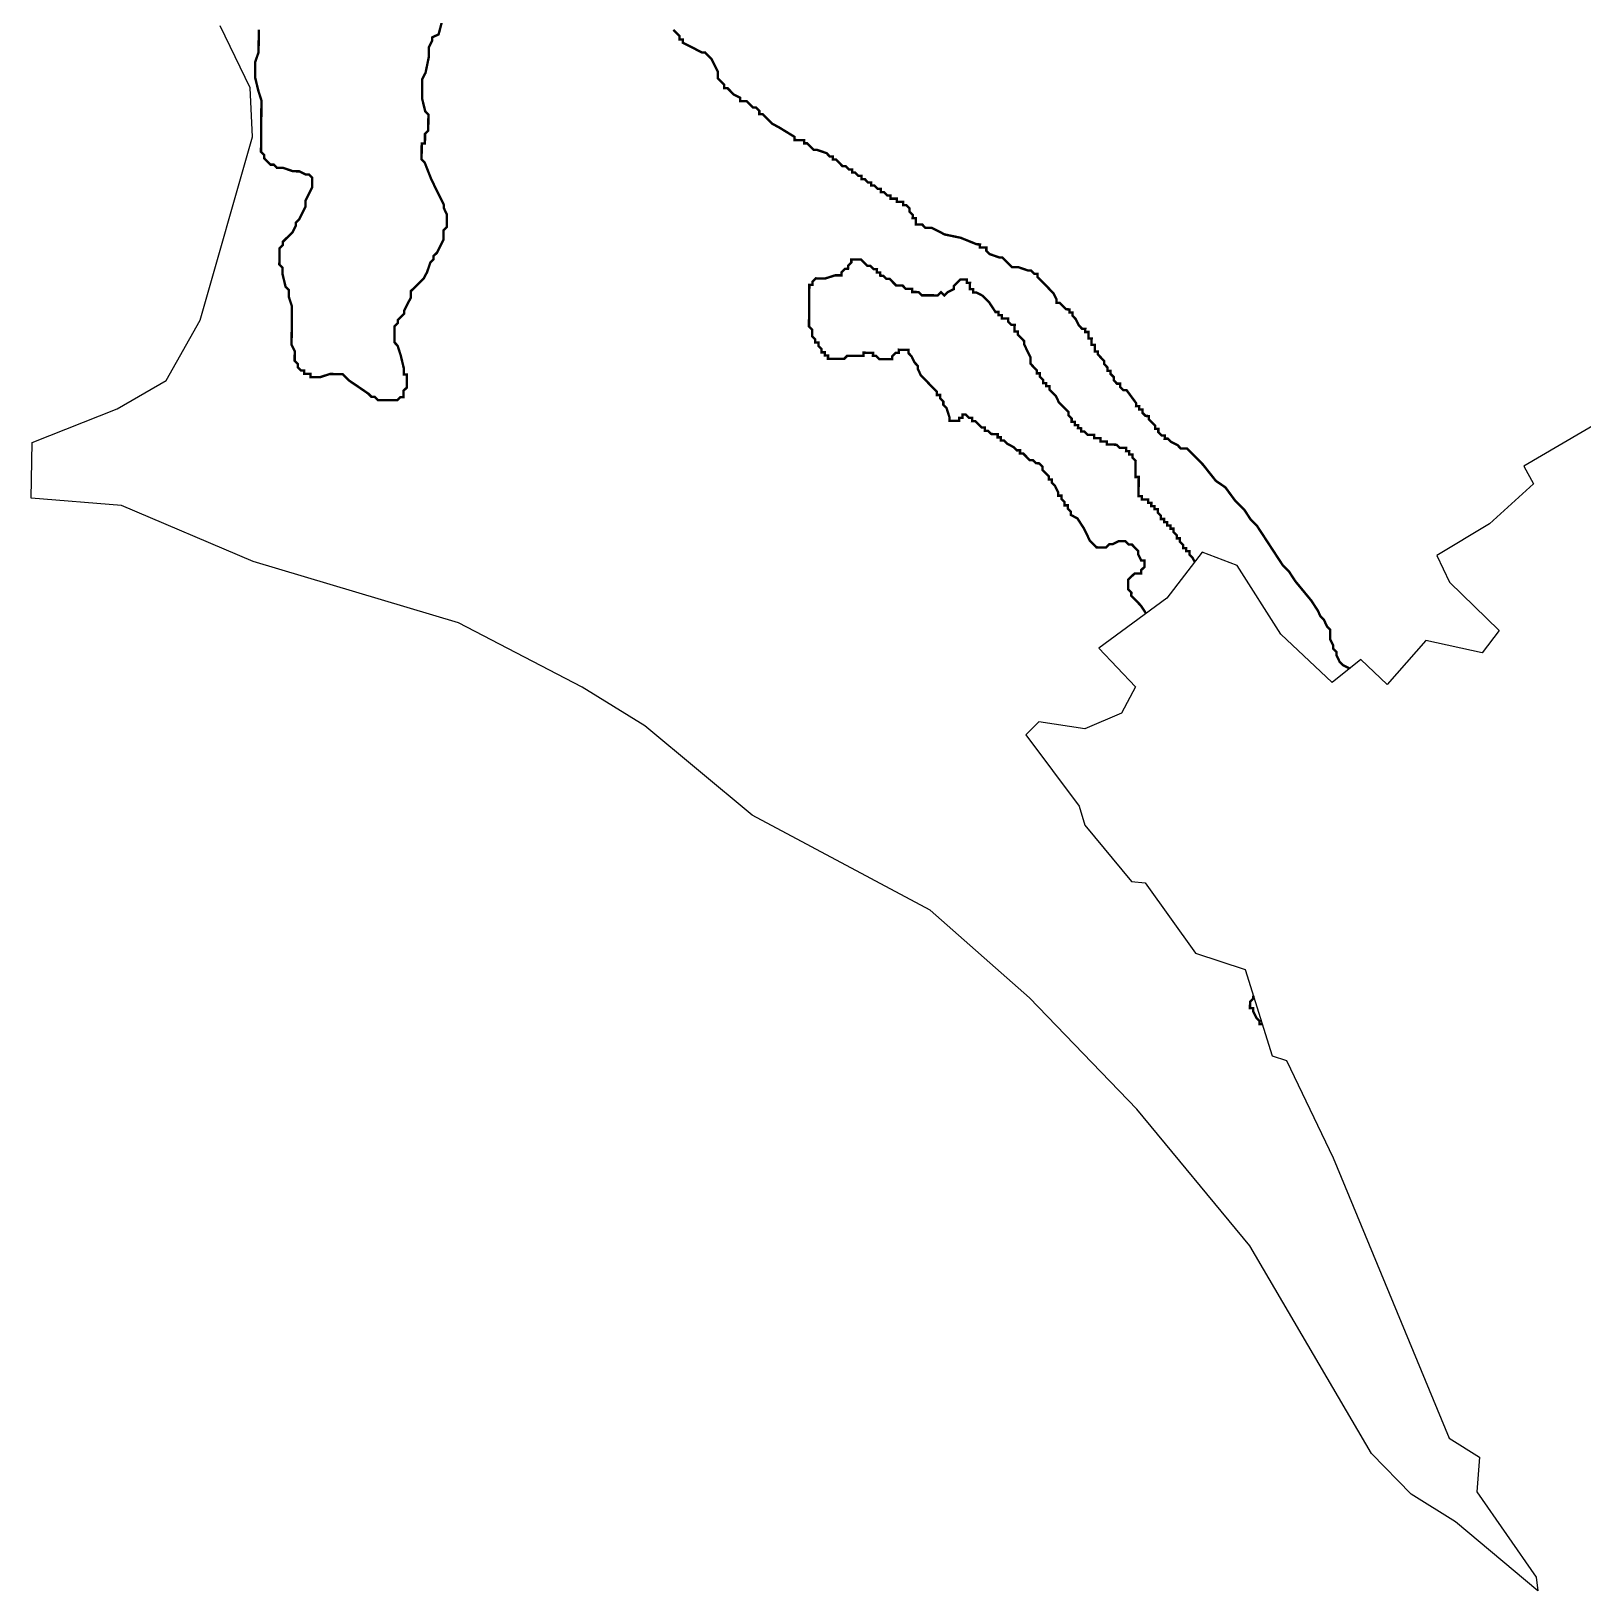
# Model space of a CAD drawing. Header units: metres. Extents: x 334693 to 340967, y 1773231 to 1777706.
# Drawn here: x 335961 to 337916, y 1773231 to 1775196 of the extents above; entities that cross this region are included whole.
import ezdxf

# ---------------------------------------------------------------- set-up
doc = ezdxf.new("R2010")
doc.units = ezdxf.units.M
doc.layers.add('HAZARDS LINE', color=1, linetype='Continuous')
doc.layers.add('village', color=3, linetype='Continuous')

msp = doc.modelspace()

# ---------------------------------------------------------------- linework, layer by layer
at = {"layer": 'HAZARDS LINE', "lineweight": 18, "const_width": 3}
for points in [[(336247.7, 1775197.8), (336247.6, 1775185.6), (336247.5, 1775173.5), (336247.5, 1775169.4), (336243.3, 1775157.3), (336243.3, 1775149.2), (336243.2, 1775145.2), (336243.2, 1775141.1), (336243.2, 1775137.1), (336247.1, 1775120.9), (336251, 1775108.7), (336251, 1775100.6), (336250.9, 1775096.6), (336250.9, 1775088.5), (336250.7, 1775072.3), (336250.7, 1775064.2), (336250.6, 1775052), (336250.5, 1775048), (336250.5, 1775043.9), (336254.5, 1775039.8), (336254.5, 1775035.8), (336258.5, 1775031.7), (336262.5, 1775027.6), (336266.6, 1775027.6), (336270.6, 1775023.5), (336278.7, 1775023.5), (336290.8, 1775019.3), (336298.9, 1775019.2), (336306.9, 1775015.1), (336311, 1775015.1), (336315, 1775011), (336315, 1775007), (336314.9, 1775002.9), (336314.9, 1774998.9), (336310.8, 1774990.8), (336306.7, 1774982.7), (336306.6, 1774974.6), (336302.5, 1774966.6), (336298.4, 1774958.5), (336294.3, 1774954.5), (336294.3, 1774950.5), (336290.2, 1774942.4), (336282, 1774934.4), (336277.9, 1774930.3), (336277.9, 1774926.3), (336273.8, 1774922.3), (336273.8, 1774918.2), (336273.7, 1774910.1), (336273.6, 1774902), (336277.6, 1774898), (336277.6, 1774893.9), (336277.6, 1774889.9), (336281.5, 1774873.6), (336285.5, 1774869.6), (336285.4, 1774861.5), (336289.4, 1774849.3), (336289.3, 1774841.2), (336289.2, 1774820.9), (336289.1, 1774808.8), (336289, 1774800.7), (336293, 1774792.6), (336292.9, 1774784.5), (336292.9, 1774780.4), (336296.9, 1774776.3), (336296.9, 1774772.3), (336300.9, 1774768.2), (336304.9, 1774768.2), (336304.9, 1774764.1), (336308.9, 1774764.1), (336313, 1774764.1), (336313, 1774760), (336321, 1774760), (336325.1, 1774759.9), (336337.3, 1774763.9), (336345.4, 1774763.8), (336349.4, 1774763.8), (336353.5, 1774763.7), (336357.5, 1774759.7), (336361.5, 1774755.6), (336373.6, 1774747.4), (336385.6, 1774739.2), (336389.7, 1774735.1), (336393.7, 1774735.1), (336397.7, 1774731), (336401.8, 1774731), (336405.8, 1774730.9), (336409.9, 1774730.9), (336413.9, 1774730.9), (336418, 1774730.8), (336422, 1774730.8), (336426.1, 1774734.8), (336430.1, 1774734.8), (336430.2, 1774738.8), (336430.2, 1774742.9), (336434.3, 1774746.9), (336434.3, 1774750.9), (336434.3, 1774755), (336434.4, 1774759), (336434.4, 1774763.1), (336430.4, 1774763.1), (336430.4, 1774771.2), (336426.5, 1774787.4), (336422.6, 1774799.6), (336418.6, 1774803.7), (336418.6, 1774807.7), (336418.6, 1774811.8), (336418.6, 1774815.8), (336418.7, 1774819.9), (336418.7, 1774823.9), (336422.8, 1774828), (336422.8, 1774832), (336431, 1774840), (336431, 1774844.1), (336439.3, 1774860.2), (336439.3, 1774868.3), (336443.4, 1774872.3), (336447.5, 1774876.3), (336455.6, 1774884.4), (336459.8, 1774892.4), (336463.9, 1774904.5), (336468, 1774908.6), (336468, 1774912.6), (336472.1, 1774916.6), (336476.2, 1774924.7), (336480.3, 1774932.7), (336480.4, 1774936.8), (336480.4, 1774944.9), (336484.5, 1774948.9), (336484.6, 1774957), (336484.6, 1774961), (336484.6, 1774965.1), (336480.7, 1774973.2), (336480.7, 1774977.3), (336476.7, 1774985.4), (336472.7, 1774993.5), (336468.7, 1775001.7), (336464.8, 1775009.8), (336456.8, 1775030.1), (336452.8, 1775034.2), (336452.8, 1775038.2), (336452.9, 1775042.3), (336452.9, 1775046.3), (336452.9, 1775050.4), (336453, 1775054.4), (336457, 1775054.4), (336457.1, 1775058.4), (336457.1, 1775066.5), (336461.2, 1775070.5), (336461.2, 1775074.6), (336461.3, 1775078.6), (336461.3, 1775082.7), (336461.4, 1775090.8), (336457.4, 1775094.9), (336453.4, 1775111.1), (336453.5, 1775119.2), (336453.5, 1775123.2), (336453.6, 1775127.3), (336453.6, 1775131.3), (336453.6, 1775135.4), (336457.8, 1775143.4), (336462, 1775163.7), (336462, 1775167.7), (336462.1, 1775175.8), (336466.2, 1775183.9), (336466.2, 1775187.9), (336474.3, 1775191.9), (336478.5, 1775208)], [(336769.9, 1775197.6), (336773.9, 1775193.5), (336777.9, 1775189.4), (336777.9, 1775185.4), (336781.9, 1775185.3), (336781.9, 1775181.3), (336789.9, 1775177.2), (336798, 1775173.1), (336806.1, 1775168.9), (336810.1, 1775168.9), (336814.1, 1775164.8), (336818.1, 1775160.7), (336826.1, 1775144.5), (336826, 1775136.4), (336830.1, 1775132.3), (336834.1, 1775128.2), (336834, 1775124.2), (336838.1, 1775124.1), (336842.1, 1775120.1), (336846.1, 1775116), (336854.2, 1775111.9), (336854.1, 1775107.8), (336862.2, 1775107.8), (336866.3, 1775103.7), (336870.3, 1775099.6), (336874.3, 1775099.6), (336878.3, 1775095.5), (336878.3, 1775091.4), (336882.3, 1775091.4), (336886.4, 1775087.3), (336890.4, 1775083.2), (336894.4, 1775079.2), (336902.5, 1775075), (336922.6, 1775062.7), (336922.6, 1775058.7), (336930.7, 1775058.6), (336934.7, 1775058.6), (336934.7, 1775054.5), (336938.7, 1775054.5), (336942.7, 1775050.4), (336946.7, 1775046.3), (336950.8, 1775046.3), (336962.9, 1775042.2), (336966.9, 1775038.1), (336971, 1775038), (336970.9, 1775034), (336975, 1775034), (336979, 1775029.9), (336983, 1775025.8), (336987.1, 1775025.8), (336991.1, 1775021.7), (336995.1, 1775021.7), (336995.1, 1775017.6), (336999.1, 1775017.6), (337003.1, 1775013.5), (337007.2, 1775013.5), (337007.2, 1775009.4), (337011.2, 1775009.4), (337015.2, 1775005.3), (337019.3, 1775005.3), (337019.2, 1775001.2), (337023.3, 1775001.2), (337027.3, 1774997.1), (337031.3, 1774997.1), (337031.3, 1774993), (337035.4, 1774993), (337039.4, 1774988.9), (337043.4, 1774988.9), (337043.4, 1774984.8), (337047.4, 1774984.8), (337051.5, 1774984.8), (337051.4, 1774980.7), (337055.5, 1774980.7), (337059.5, 1774980.6), (337059.5, 1774976.6), (337063.6, 1774976.6), (337067.6, 1774972.5), (337067.5, 1774968.4), (337071.6, 1774964.4), (337071.5, 1774960.3), (337075.6, 1774960.3), (337075.5, 1774956.2), (337075.5, 1774952.2), (337079.5, 1774952.1), (337083.6, 1774952.1), (337087.6, 1774948), (337095.7, 1774948), (337111.8, 1774939.7), (337132, 1774935.5), (337152.2, 1774927.3), (337156.3, 1774927.2), (337156.2, 1774923.2), (337160.3, 1774923.1), (337164.3, 1774923.1), (337164.3, 1774919.1), (337168.3, 1774915), (337180.4, 1774910.8), (337184.5, 1774910.8), (337188.5, 1774906.7), (337192.5, 1774902.6), (337196.5, 1774898.6), (337200.5, 1774898.5), (337204.6, 1774898.5), (337216.7, 1774894.3), (337220.7, 1774894.3), (337224.8, 1774890.2), (337228.8, 1774890.2), (337228.8, 1774886.1), (337232.8, 1774882.1), (337236.8, 1774878), (337240.8, 1774873.9), (337244.8, 1774869.8), (337248.9, 1774865.7), (337252.8, 1774857.6), (337252.8, 1774853.6), (337256.8, 1774853.5), (337260.9, 1774849.5), (337264.9, 1774845.4), (337268.9, 1774845.3), (337268.9, 1774841.3), (337272.9, 1774841.3), (337272.9, 1774837.2), (337276.9, 1774833.1), (337280.9, 1774825), (337284.9, 1774820.9), (337289, 1774820.9), (337288.9, 1774816.8), (337293, 1774816.8), (337292.9, 1774812.8), (337292.9, 1774808.7), (337297, 1774808.7), (337296.9, 1774804.6), (337296.9, 1774800.6), (337300.9, 1774800.5), (337300.9, 1774796.5), (337300.9, 1774792.4), (337304.9, 1774792.4), (337304.9, 1774788.4), (337308.9, 1774784.3), (337312.9, 1774780.2), (337312.9, 1774776.2), (337316.9, 1774772.1), (337316.9, 1774768), (337320.9, 1774768), (337320.9, 1774763.9), (337324.9, 1774759.9), (337324.9, 1774755.8), (337328.9, 1774751.7), (337332.9, 1774751.7), (337332.9, 1774747.7), (337336.9, 1774743.6), (337341, 1774743.5), (337353, 1774727.2), (337352.9, 1774723.2), (337357, 1774723.2), (337356.9, 1774719.1), (337361, 1774719.1), (337361, 1774715), (337365, 1774711), (337369, 1774710.9), (337369, 1774706.9), (337373, 1774702.8), (337377, 1774698.7), (337377, 1774694.7), (337381, 1774694.6), (337381, 1774690.6), (337385, 1774686.5), (337389.1, 1774686.5), (337389, 1774682.4), (337393.1, 1774682.4), (337397.1, 1774678.3), (337405.2, 1774674.2), (337409.2, 1774670.1), (337417.3, 1774670), (337421.3, 1774666), (337425.3, 1774661.9), (337429.3, 1774657.8), (337437.3, 1774649.6), (337453.4, 1774629.3), (337465.4, 1774621.1), (337477.4, 1774604.8), (337489.5, 1774592.5), (337497.5, 1774580.3), (337505.5, 1774572.2), (337513.5, 1774560), (337537.5, 1774523.3), (337545.5, 1774515.2), (337553.5, 1774502.9), (337573.6, 1774478.5), (337581.6, 1774466.3), (337585.5, 1774458.2), (337589.6, 1774454.1), (337593.5, 1774445.9), (337597.5, 1774441.9), (337597.5, 1774437.8), (337597.5, 1774433.8), (337597.4, 1774429.7), (337601.4, 1774421.6), (337601.4, 1774417.5), (337605.4, 1774413.5), (337605.4, 1774409.4), (337609.4, 1774401.3), (337613.4, 1774397.2), (337621.4, 1774393.1), (337621.4, 1774392.1)], [(337426.8, 1774527.2), (337424.2, 1774532.3), (337420.2, 1774536.4), (337420.3, 1774540.5), (337416.2, 1774540.5), (337416.2, 1774544.6), (337412.2, 1774544.6), (337412.2, 1774548.6), (337408.2, 1774552.7), (337408.2, 1774556.8), (337404.2, 1774556.8), (337404.2, 1774560.8), (337400.2, 1774564.9), (337400.2, 1774569), (337396.2, 1774569), (337396.2, 1774573.1), (337392.2, 1774573.1), (337392.2, 1774577.1), (337388.2, 1774577.2), (337388.2, 1774581.2), (337384.2, 1774581.2), (337384.2, 1774585.3), (337380.2, 1774589.4), (337380.2, 1774593.4), (337376.2, 1774593.5), (337376.2, 1774597.5), (337372.1, 1774597.5), (337372.2, 1774601.6), (337368.1, 1774601.6), (337368.2, 1774605.7), (337364.1, 1774605.7), (337360.1, 1774605.7), (337360.1, 1774609.8), (337356.1, 1774609.8), (337356.1, 1774613.9), (337356.1, 1774617.9), (337356.2, 1774622), (337356.2, 1774626), (337356.2, 1774630.1), (337356.3, 1774634.1), (337352.2, 1774634.1), (337352.2, 1774638.2), (337352.3, 1774642.2), (337352.3, 1774646.3), (337352.3, 1774650.3), (337352.4, 1774654.4), (337348.4, 1774658.5), (337348.4, 1774662.5), (337344.3, 1774662.5), (337344.4, 1774666.6), (337340.3, 1774666.6), (337340.4, 1774670.7), (337336.3, 1774670.7), (337332.3, 1774670.7), (337328.2, 1774674.8), (337324.2, 1774674.9), (337320.2, 1774674.9), (337316.1, 1774674.9), (337316.1, 1774679), (337312.1, 1774679), (337308, 1774679), (337308.1, 1774683.1), (337304, 1774683.1), (337300, 1774683.1), (337300, 1774687.2), (337296, 1774687.2), (337291.9, 1774687.3), (337287.9, 1774691.3), (337283.9, 1774691.4), (337283.9, 1774695.4), (337279.8, 1774695.5), (337279.9, 1774699.5), (337275.8, 1774699.5), (337275.9, 1774703.6), (337271.8, 1774703.6), (337271.8, 1774707.7), (337267.8, 1774711.7), (337267.9, 1774715.8), (337259.8, 1774724), (337255.8, 1774728), (337251.8, 1774736.2), (337247.8, 1774740.3), (337243.8, 1774744.3), (337243.8, 1774748.4), (337239.8, 1774748.4), (337239.8, 1774752.5), (337235.8, 1774752.5), (337235.8, 1774756.5), (337231.8, 1774760.6), (337231.8, 1774764.7), (337227.8, 1774764.7), (337227.8, 1774768.8), (337223.8, 1774772.8), (337219.8, 1774776.9), (337219.9, 1774785), (337215.9, 1774793.1), (337211.9, 1774801.3), (337211.9, 1774805.3), (337207.9, 1774809.4), (337203.9, 1774813.5), (337203.9, 1774817.5), (337199.9, 1774817.6), (337199.9, 1774821.6), (337200, 1774825.7), (337195.9, 1774825.7), (337191.9, 1774829.8), (337191.9, 1774833.8), (337187.9, 1774833.9), (337183.8, 1774833.9), (337183.9, 1774837.9), (337179.8, 1774838), (337179.8, 1774842), (337175.8, 1774842), (337167.8, 1774854.3), (337163.8, 1774858.3), (337159.8, 1774862.4), (337151.7, 1774866.5), (337147.7, 1774866.6), (337147.7, 1774870.6), (337143.6, 1774870.6), (337143.7, 1774878.7), (337139.7, 1774878.8), (337139.7, 1774882.8), (337135.7, 1774882.9), (337131.6, 1774882.9), (337127.5, 1774878.9), (337123.4, 1774874.9), (337123.4, 1774870.8), (337115.3, 1774866.8), (337111.2, 1774862.8), (337107.2, 1774866.9), (337103.1, 1774862.9), (337095, 1774863), (337091, 1774863), (337086.9, 1774863), (337082.9, 1774863), (337078.9, 1774867.1), (337074.8, 1774867.2), (337070.8, 1774867.2), (337070.8, 1774871.2), (337066.7, 1774871.3), (337062.7, 1774871.3), (337058.7, 1774875.4), (337054.6, 1774875.4), (337050.6, 1774875.5), (337046.6, 1774879.5), (337042.6, 1774883.6), (337038.5, 1774883.7), (337034.5, 1774887.7), (337030.5, 1774887.8), (337030.5, 1774891.8), (337026.4, 1774891.8), (337026.5, 1774895.9), (337022.4, 1774895.9), (337018.4, 1774900), (337014.4, 1774900), (337010.3, 1774904.1), (337006.3, 1774908.2), (337002.3, 1774908.2), (336998.2, 1774908.3), (336994.2, 1774908.3), (336994.2, 1774904.3), (336990.1, 1774900.2), (336990, 1774896.2), (336986, 1774896.2), (336981.9, 1774892.2), (336981.9, 1774888.2), (336977.8, 1774888.2), (336973.8, 1774888.2), (336961.6, 1774884.3), (336957.6, 1774884.3), (336953.5, 1774884.3), (336949.5, 1774884.4), (336945.4, 1774880.4), (336945.4, 1774876.3), (336941.3, 1774876.3), (336941.3, 1774872.3), (336941.2, 1774868.3), (336941.2, 1774864.2), (336941.2, 1774860.2), (336941.1, 1774856.1), (336941.1, 1774852.1), (336941.1, 1774848), (336941, 1774844), (336941, 1774839.9), (336941, 1774835.9), (336940.9, 1774831.8), (336940.9, 1774827.8), (336940.9, 1774823.7), (336944.9, 1774819.6), (336944.9, 1774815.6), (336944.8, 1774811.5), (336948.8, 1774807.5), (336948.8, 1774803.4), (336952.9, 1774803.4), (336952.8, 1774799.3), (336956.8, 1774795.3), (336956.8, 1774791.2), (336960.9, 1774791.2), (336960.8, 1774787.1), (336964.9, 1774787.1), (336964.8, 1774783), (336968.9, 1774783), (336972.9, 1774783), (336977, 1774782.9), (336985.1, 1774782.9), (336989.1, 1774786.9), (336993.2, 1774786.9), (336997.2, 1774786.8), (337001.3, 1774786.8), (337005.3, 1774786.8), (337009.4, 1774786.7), (337009.4, 1774790.8), (337013.5, 1774790.7), (337017.5, 1774790.7), (337021.6, 1774790.7), (337021.5, 1774786.6), (337025.6, 1774786.6), (337029.6, 1774782.5), (337033.6, 1774782.5), (337037.7, 1774782.4), (337041.7, 1774782.4), (337045.8, 1774782.4), (337045.8, 1774786.4), (337049.9, 1774790.4), (337053.9, 1774790.4), (337054, 1774794.5), (337058, 1774794.4), (337062.1, 1774794.4), (337066.1, 1774794.4), (337066.1, 1774790.3), (337070.1, 1774786.2), (337074.1, 1774778.1), (337078.1, 1774774), (337078.1, 1774770), (337082, 1774761.8), (337086.1, 1774757.8), (337090.1, 1774753.7), (337094.1, 1774749.6), (337102.1, 1774741.4), (337102.1, 1774737.4), (337106.1, 1774737.4), (337106.1, 1774733.3), (337110.1, 1774729.2), (337110.1, 1774725.2), (337114.1, 1774721.1), (337118, 1774708.9), (337118, 1774704.9), (337122.1, 1774704.8), (337126.1, 1774704.8), (337130.2, 1774704.8), (337130.2, 1774708.8), (337134.2, 1774708.8), (337134.3, 1774712.8), (337138.3, 1774712.8), (337142.3, 1774708.7), (337146.4, 1774708.7), (337146.3, 1774704.6), (337150.4, 1774704.6), (337154.4, 1774700.5), (337158.4, 1774696.4), (337162.5, 1774696.4), (337162.4, 1774692.4), (337166.5, 1774692.3), (337170.5, 1774688.3), (337174.5, 1774688.2), (337178.6, 1774688.2), (337178.6, 1774684.1), (337182.6, 1774684.1), (337182.6, 1774680.1), (337186.6, 1774680), (337190.6, 1774675.9), (337198.7, 1774671.8), (337202.7, 1774667.7), (337206.8, 1774667.7), (337206.7, 1774663.7), (337210.8, 1774663.6), (337214.8, 1774659.6), (337218.8, 1774655.5), (337222.8, 1774655.4), (337226.9, 1774651.4), (337230.9, 1774651.3), (337234.9, 1774647.2), (337234.9, 1774643.2), (337238.9, 1774639.1), (337242.9, 1774635), (337242.9, 1774631), (337246.9, 1774631), (337246.9, 1774626.9), (337250.9, 1774622.8), (337254.9, 1774614.7), (337254.9, 1774610.6), (337258.9, 1774610.6), (337258.9, 1774606.6), (337262.9, 1774602.5), (337262.9, 1774598.4), (337266.9, 1774598.4), (337266.9, 1774594.4), (337270.9, 1774590.3), (337270.9, 1774586.2), (337278.9, 1774582.1), (337286.9, 1774569.9), (337294.9, 1774553.6), (337298.9, 1774549.6), (337302.9, 1774545.5), (337307, 1774545.4), (337311, 1774545.4), (337315, 1774545.4), (337319.1, 1774549.4), (337323.2, 1774549.4), (337331.3, 1774553.3), (337335.4, 1774553.3), (337339.4, 1774553.3), (337343.4, 1774549.2), (337347.5, 1774549.2), (337351.5, 1774545.1), (337355.5, 1774541), (337355.5, 1774537), (337359.4, 1774528.8), (337363.5, 1774528.8), (337363.5, 1774524.7), (337363.4, 1774520.7), (337359.3, 1774516.7), (337359.3, 1774512.6), (337355.3, 1774512.7), (337351.2, 1774512.7), (337347.1, 1774508.7), (337343.1, 1774504.7), (337343, 1774500.6), (337343, 1774496.6), (337343, 1774492.5), (337347, 1774488.4), (337346.9, 1774484.4), (337350.9, 1774480.3), (337355, 1774476.2), (337359, 1774472.1), (337365.6, 1774462)], [(337500.7, 1773980.6), (337500.7, 1773977.1), (337496.6, 1773973.1), (337496.5, 1773969), (337496.5, 1773965), (337500.6, 1773964.9), (337500.5, 1773960.9), (337504.5, 1773952.8), (337508.5, 1773948.7), (337508.5, 1773944.6), (337511.8, 1773944.6)]]:
    msp.add_lwpolyline(points, dxfattribs=at)
at = {"layer": 'village', "color": 3, "true_color": 0x00ff00}
msp.add_polyline3d([(337935.7, 1774702.9, 0), (337841.4, 1774647.6, 0), (337853.7, 1774625.5, 0), (337798.3, 1774575.2, 0), (337731.9, 1774535.3, 0), (337747.9, 1774501.7, 0), (337810.4, 1774440.8, 0), (337788.8, 1774412.6, 0), (337717.9, 1774428.3, 0), (337669.2, 1774372.5, 0), (337636.3, 1774404, 0), (337600.1, 1774375.2, 0), (337535.3, 1774435.9, 0), (337480.4, 1774522.6, 0), (337436.1, 1774539.5, 0), (337391.9, 1774481.4, 0), (337306.1, 1774418.3, 0), (337352.4, 1774369.8, 0), (337334.4, 1774336.4, 0), (337288.5, 1774316.7, 0), (337230.6, 1774325.7, 0), (337213.9, 1774309.4, 0), (337281.4, 1774219.3, 0), (337288.3, 1774195.4, 0), (337347.1, 1774124.5, 0), (337364.4, 1774122.6, 0), (337427.8, 1774034, 0), (337490.5, 1774013.6, 0), (337524.2, 1773904.7, 0), (337542.6, 1773899.1, 0), (337601.1, 1773776.1, 0), (337747.5, 1773423.2, 0), (337785.6, 1773399.3, 0), (337782.4, 1773355.3, 0), (337856.8, 1773247.8, 0), (337859.1, 1773230.8, 0), (337755.5, 1773317.8, 0), (337699.5, 1773352.4, 0), (337649.4, 1773403.6, 0), (337496.2, 1773665.5, 0), (337354.1, 1773837.7, 0), (337218.6, 1773977.9, 0), (337093.6, 1774088.3, 0), (336869.4, 1774208.1, 0), (336734.1, 1774320.4, 0), (336655.1, 1774369.3, 0), (336499.5, 1774450.4, 0), (336240.6, 1774527.5, 0), (336074.7, 1774598.2, 0), (335961, 1774607.5, 0), (335962.4, 1774677.7, 0), (336069.4, 1774720.1, 0), (336131.1, 1774755.8, 0), (336173.7, 1774831.6, 0), (336239.7, 1775062.5, 0), (336237, 1775124.5, 0), (336199.1, 1775202.6, 0)], dxfattribs=at)

doc.saveas('drawing.dxf')
